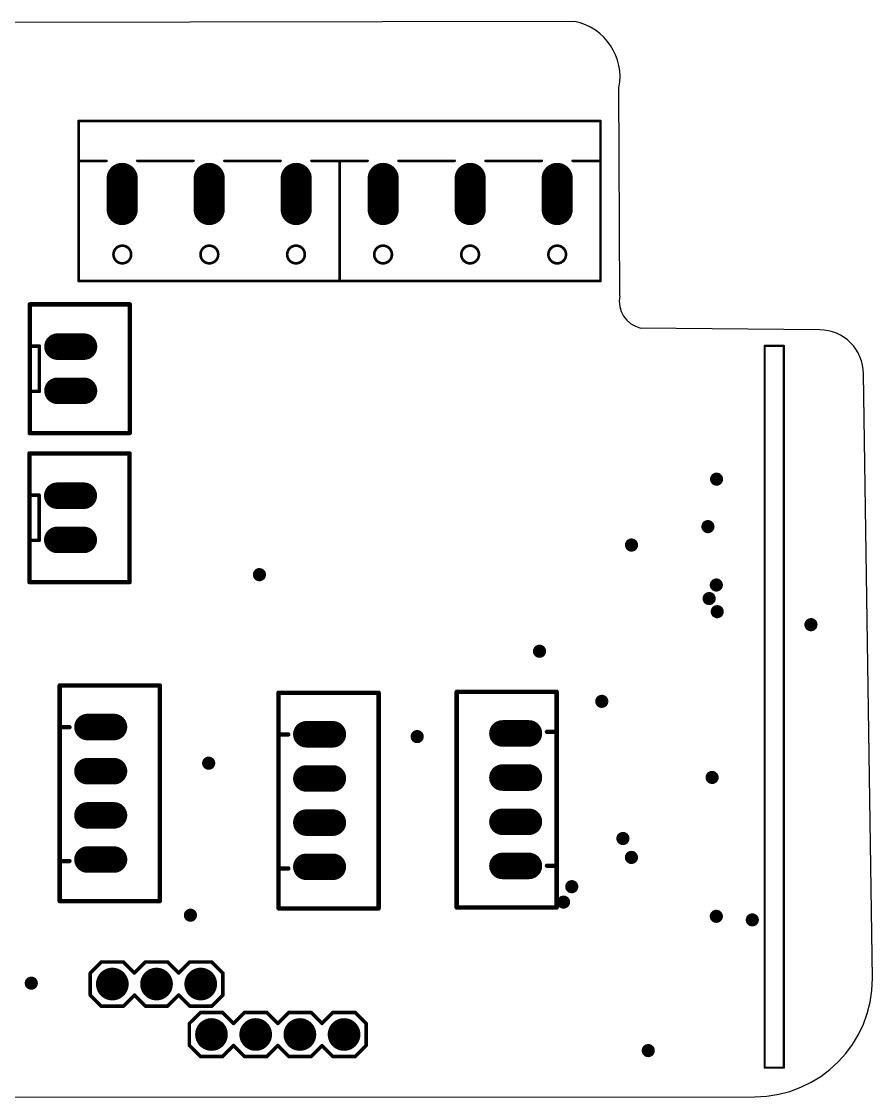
# Model space of a CAD drawing. Extents: x 6.5 to 95.1, y 5.4 to 67.2.
# Drawn here: x 46.2 to 95.1, y 5.4 to 67.2 of the extents above; entities that cross this region are included whole.
import ezdxf

# ---------------------------------------------------------------- set-up
doc = ezdxf.new("R2010")
doc.units = 0
for name, color, linetype in [('17', 110, 'CONTINUOUS'), ('18', 110, 'CONTINUOUS'), ('20', 31, 'CONTINUOUS'), ('21', 253, 'CONTINUOUS')]:
    doc.layers.add(name, color=color, linetype=linetype)

# ---------------------------------------------------------------- blocks, each defined once
blk = doc.blocks.new('ROUNDP')
at = {"const_width": 0.5}
blk.add_lwpolyline([(0, -0.25, 1), (0, 0.25, 1), (0, -0.25)], format="xyb", dxfattribs=at)
blk = doc.blocks.new('LONGP100')
at = {"const_width": 1}
blk.add_lwpolyline([(-0.5, 0), (0.5, 0)], dxfattribs=at)
at = {"const_width": 0.5}
for points in [[(-0.5, 0.25, 1), (-0.5, -0.25)], [(0.5, -0.25, 1), (0.5, 0.25)]]:
    blk.add_lwpolyline(points, format="xyb", dxfattribs=at)
blk = doc.blocks.new('ROUNDV')
at = {"const_width": 0.5}
blk.add_lwpolyline([(0, -0.25, 1), (0, 0.25, 1), (0, -0.25)], format="xyb", dxfattribs=at)

msp = doc.modelspace()

# ---------------------------------------------------------------- linework, layer by layer
at = {"layer": '20'}
for p, q in [((78.0308, 67.237), (9.1098, 67.1224)), ((80.628, 51.462), (80.5734, 63.4333)), ((92.101, 49.5126), (81.8162, 49.6134)), ((95.1431, 12.2227), (94.6222, 46.9783)), ((10.1237, 5.3711), (88.3877, 5.4086))]:
    msp.add_line(p, q, dxfattribs=at)
for centre, radius, start, end in [((77.398, 64.0623), 3.2371, 348.7951, 78.7282), ((82.1592, 51.14), 1.5647, 168.1234, 257.3364), ((92.0821, 46.9726), 2.5402, 0.1307, 89.5725), ((88.3527, 12.199), 6.7905, 270.2956, 0.1998)]:
    msp.add_arc(centre, radius, start, end, dxfattribs=at)
at = {"layer": '21'}
for points, const_width in [([(79.5127, 61.5122), (49.5157, 61.5122)], 0.1524), ([(49.5157, 59.2262), (49.5157, 61.5122)], 0.1524), ([(79.5127, 61.5122), (79.5127, 59.2262)], 0.1524), ([(49.5157, 52.3172), (49.5157, 59.2262)], 0.1524), ([(51.1157, 59.2262), (49.5157, 59.2262)], 0.1524), ([(56.1197, 59.2262), (52.8937, 59.2262)], 0.1524), ([(61.1237, 59.2262), (57.8977, 59.2262)], 0.1524), ([(64.5267, 59.2262), (62.9017, 59.2262)], 0.1524), ([(66.1267, 59.2262), (64.5267, 59.2262)], 0.1524), ([(64.5267, 59.2262), (64.5267, 52.3172)], 0.1524), ([(71.1307, 59.2262), (67.9047, 59.2262)], 0.1524), ([(76.1347, 59.2262), (72.9087, 59.2262)], 0.1524), ([(79.5127, 59.2262), (77.9127, 59.2262)], 0.1524), ([(79.5127, 59.2262), (79.5127, 52.3172)], 0.1524), ([(49.5157, 52.3172), (64.5267, 52.3172)], 0.1524), ([(64.5267, 52.3172), (79.5127, 52.3172)], 0.1524), ([(52.4596, 50.9736), (46.7096, 50.9736)], 0.254), ([(46.7096, 50.9736), (46.7096, 43.5736)], 0.254), ([(52.4596, 43.5736), (52.4596, 50.9736)], 0.254), ([(46.7671, 48.5736), (47.2671, 48.5736)], 0.2), ([(47.2671, 48.5736), (47.2671, 45.9736)], 0.2), ([(88.9493, 7.0858), (88.9493, 48.5858)], 0.127), ([(88.9493, 48.5858), (90.0493, 48.5858)], 0.127), ([(90.0493, 48.5858), (90.0493, 7.0858)], 0.127), ([(46.7671, 45.9736), (47.2671, 45.9736)], 0.2), ([(46.7096, 43.5736), (52.4596, 43.5736)], 0.254), ([(52.4473, 42.4019), (46.6973, 42.4019)], 0.254), ([(46.6973, 42.4019), (46.6973, 35.0019)], 0.254), ([(52.4473, 35.0019), (52.4473, 42.4019)], 0.254), ([(46.7548, 40.0019), (47.2548, 40.0019)], 0.2), ([(47.2548, 40.0019), (47.2548, 37.4019)], 0.2), ([(46.7548, 37.4019), (47.2548, 37.4019)], 0.2), ([(46.6973, 35.0019), (52.4473, 35.0019)], 0.254), ([(54.1827, 29.0611), (48.4327, 29.0611)], 0.254), ([(48.4327, 29.0611), (48.4327, 16.6611)], 0.254), ([(54.1827, 16.6611), (54.1827, 29.0611)], 0.254), ([(66.7613, 28.6442), (61.0113, 28.6442)], 0.254), ([(61.0113, 28.6442), (61.0113, 16.2442)], 0.254), ([(66.7613, 16.2442), (66.7613, 28.6442)], 0.254), ([(76.9942, 28.6944), (71.2442, 28.6944)], 0.254), ([(71.2442, 28.6944), (71.2442, 16.2944)], 0.254), ([(76.9942, 16.2944), (76.9942, 28.6944)], 0.254), ([(48.4902, 26.6611), (48.9902, 26.6611)], 0.254), ([(61.0688, 26.2442), (61.5688, 26.2442)], 0.254), ([(76.9367, 26.3944), (76.4367, 26.3944)], 0.254), ([(48.4902, 18.9611), (48.9902, 18.9611)], 0.254), ([(61.0688, 18.5442), (61.5688, 18.5442)], 0.254), ([(76.9367, 18.6944), (76.4367, 18.6944)], 0.254), ([(48.4327, 16.6611), (54.1827, 16.6611)], 0.254), ([(61.0113, 16.2442), (66.7613, 16.2442)], 0.254), ([(71.2442, 16.2944), (76.9942, 16.2944)], 0.254), ([(50.187, 12.5284), (50.822, 13.1634)], 0.2032), ([(50.822, 13.1634), (52.092, 13.1634)], 0.2032), ([(52.092, 13.1634), (52.727, 12.5284)], 0.2032), ([(52.727, 12.5284), (53.362, 13.1634)], 0.2032), ([(53.362, 13.1634), (54.632, 13.1634)], 0.2032), ([(54.632, 13.1634), (55.267, 12.5284)], 0.2032), ([(55.267, 12.5284), (55.902, 13.1634)], 0.2032), ([(55.902, 13.1634), (57.172, 13.1634)], 0.2032), ([(57.807, 12.5284), (57.172, 13.1634)], 0.2032), ([(50.187, 11.2584), (50.187, 12.5284)], 0.2032), ([(57.807, 11.2584), (57.807, 12.5284)], 0.2032), ([(50.822, 10.6234), (50.187, 11.2584)], 0.2032), ([(52.727, 11.2584), (52.092, 10.6234)], 0.2032), ([(53.362, 10.6234), (52.727, 11.2584)], 0.2032), ([(55.267, 11.2584), (54.632, 10.6234)], 0.2032), ([(55.902, 10.6234), (55.267, 11.2584)], 0.2032), ([(57.172, 10.6234), (57.807, 11.2584)], 0.2032), ([(52.092, 10.6234), (50.822, 10.6234)], 0.2032), ([(54.632, 10.6234), (53.362, 10.6234)], 0.2032), ([(57.172, 10.6234), (55.902, 10.6234)], 0.2032), ([(55.8853, 9.6277), (56.5203, 10.2627)], 0.2032), ([(56.5203, 10.2627), (57.7903, 10.2627)], 0.2032), ([(58.4253, 9.6277), (57.7903, 10.2627)], 0.2032), ([(58.4253, 9.6277), (59.0603, 10.2627)], 0.2032), ([(59.0603, 10.2627), (60.3303, 10.2627)], 0.2032), ([(60.3303, 10.2627), (60.9653, 9.6277)], 0.2032), ([(60.9653, 9.6277), (61.6003, 10.2627)], 0.2032), ([(61.6003, 10.2627), (62.8703, 10.2627)], 0.2032), ([(62.8703, 10.2627), (63.5053, 9.6277)], 0.2032), ([(63.5053, 9.6277), (64.1403, 10.2627)], 0.2032), ([(64.1403, 10.2627), (65.4103, 10.2627)], 0.2032), ([(66.0453, 9.6277), (65.4103, 10.2627)], 0.2032), ([(55.8853, 8.3577), (55.8853, 9.6277)], 0.2032), ([(66.0453, 8.3577), (66.0453, 9.6277)], 0.2032), ([(56.5203, 7.7227), (55.8853, 8.3577)], 0.2032), ([(57.7903, 7.7227), (58.4253, 8.3577)], 0.2032), ([(59.0603, 7.7227), (58.4253, 8.3577)], 0.2032), ([(60.9653, 8.3577), (60.3303, 7.7227)], 0.2032), ([(61.6003, 7.7227), (60.9653, 8.3577)], 0.2032), ([(63.5053, 8.3577), (62.8703, 7.7227)], 0.2032), ([(64.1403, 7.7227), (63.5053, 8.3577)], 0.2032), ([(65.4103, 7.7227), (66.0453, 8.3577)], 0.2032), ([(57.7903, 7.7227), (56.5203, 7.7227)], 0.2032), ([(60.3303, 7.7227), (59.0603, 7.7227)], 0.2032), ([(62.8703, 7.7227), (61.6003, 7.7227)], 0.2032), ([(65.4103, 7.7227), (64.1403, 7.7227)], 0.2032), ([(90.0493, 7.0858), (88.9493, 7.0858)], 0.127)]:
    msp.add_lwpolyline(points, dxfattribs=dict(at, const_width=const_width))
for points, const_width in [([(49.5157, 61.5503, 1), (49.5157, 61.4741)], 0.0762), ([(49.5538, 61.5122, 1), (49.4776, 61.5122)], 0.0762), ([(79.5508, 61.5122, 1), (79.4746, 61.5122)], 0.0762), ([(79.5127, 61.4741, 1), (79.5127, 61.5503)], 0.0762), ([(49.5538, 59.2262, 1), (49.4776, 59.2262)], 0.0762), ([(49.5157, 59.2643, 1), (49.5157, 59.1881)], 0.0762), ([(49.4776, 59.2262, 1), (49.5538, 59.2262)], 0.0762), ([(51.1157, 59.1881, 1), (51.1157, 59.2643)], 0.0762), ([(52.8937, 59.2643, 1), (52.8937, 59.1881)], 0.0762), ([(56.1197, 59.1881, 1), (56.1197, 59.2643)], 0.0762), ([(57.8977, 59.2643, 1), (57.8977, 59.1881)], 0.0762), ([(61.1237, 59.1881, 1), (61.1237, 59.2643)], 0.0762), ([(62.9017, 59.2643, 1), (62.9017, 59.1881)], 0.0762), ([(64.5267, 59.2643, 1), (64.5267, 59.1881)], 0.0762), ([(64.5648, 59.2262, 1), (64.4886, 59.2262)], 0.0762), ([(64.5267, 59.1881, 1), (64.5267, 59.2643)], 0.0762), ([(66.1267, 59.1881, 1), (66.1267, 59.2643)], 0.0762), ([(67.9047, 59.2643, 1), (67.9047, 59.1881)], 0.0762), ([(71.1307, 59.1881, 1), (71.1307, 59.2643)], 0.0762), ([(72.9087, 59.2643, 1), (72.9087, 59.1881)], 0.0762), ([(76.1347, 59.1881, 1), (76.1347, 59.2643)], 0.0762), ([(77.9127, 59.2643, 1), (77.9127, 59.1881)], 0.0762), ([(79.5508, 59.2262, 1), (79.4746, 59.2262)], 0.0762), ([(79.4746, 59.2262, 1), (79.5508, 59.2262)], 0.0762), ([(79.5127, 59.1881, 1), (79.5127, 59.2643)], 0.0762), ([(52.0301, 53.3334, 1), (52.0301, 54.3494, 1), (52.0301, 53.3334)], 0.1524), ([(57.0339, 53.3334, 1), (57.0339, 54.3494, 1), (57.0339, 53.3334)], 0.1524), ([(62.0123, 53.3334, 1), (62.0123, 54.3494, 1), (62.0123, 53.3334)], 0.1524), ([(67.0161, 53.3334, 1), (67.0161, 54.3494, 1), (67.0161, 53.3334)], 0.1524), ([(72.0199, 53.3334, 1), (72.0199, 54.3494, 1), (72.0199, 53.3334)], 0.1524), ([(77.0237, 53.3334, 1), (77.0237, 54.3494, 1), (77.0237, 53.3334)], 0.1524), ([(49.5157, 52.3553, 1), (49.5157, 52.2791)], 0.0762), ([(49.4776, 52.3172, 1), (49.5538, 52.3172)], 0.0762), ([(64.5267, 52.3553, 1), (64.5267, 52.2791)], 0.0762), ([(64.4886, 52.3172, 1), (64.5648, 52.3172)], 0.0762), ([(64.5267, 52.2791, 1), (64.5267, 52.3553)], 0.0762), ([(79.4746, 52.3172, 1), (79.5508, 52.3172)], 0.0762), ([(79.5127, 52.2791, 1), (79.5127, 52.3553)], 0.0762), ([(46.7096, 51.0371, 1), (46.7096, 50.9101)], 0.127), ([(46.7731, 50.9736, 1), (46.6461, 50.9736)], 0.127), ([(52.5231, 50.9736, 1), (52.3961, 50.9736)], 0.127), ([(52.4596, 50.9101, 1), (52.4596, 51.0371)], 0.127), ([(46.7671, 48.6236, 1), (46.7671, 48.5236)], 0.1), ([(47.3171, 48.5736, 1), (47.2171, 48.5736)], 0.1), ([(47.2671, 48.5236, 1), (47.2671, 48.6236)], 0.1), ([(88.9493, 48.6176, 1), (88.9493, 48.5541)], 0.0635), ([(88.981, 48.5858, 1), (88.9175, 48.5858)], 0.0635), ([(90.081, 48.5858, 1), (90.0175, 48.5858)], 0.0635), ([(90.0493, 48.5541, 1), (90.0493, 48.6176)], 0.0635), ([(46.7671, 46.0236, 1), (46.7671, 45.9236)], 0.1), ([(47.2171, 45.9736, 1), (47.3171, 45.9736)], 0.1), ([(47.2671, 45.9236, 1), (47.2671, 46.0236)], 0.1), ([(46.7096, 43.6371, 1), (46.7096, 43.5101)], 0.127), ([(46.6461, 43.5736, 1), (46.7731, 43.5736)], 0.127), ([(52.3961, 43.5736, 1), (52.5231, 43.5736)], 0.127), ([(52.4596, 43.5101, 1), (52.4596, 43.6371)], 0.127), ([(46.6973, 42.4654, 1), (46.6973, 42.3384)], 0.127), ([(46.7608, 42.4019, 1), (46.6338, 42.4019)], 0.127), ([(52.5108, 42.4019, 1), (52.3838, 42.4019)], 0.127), ([(52.4473, 42.3384, 1), (52.4473, 42.4654)], 0.127), ([(46.7548, 40.0519, 1), (46.7548, 39.9519)], 0.1), ([(47.3048, 40.0019, 1), (47.2048, 40.0019)], 0.1), ([(47.2548, 39.9519, 1), (47.2548, 40.0519)], 0.1), ([(46.7548, 37.4519, 1), (46.7548, 37.3519)], 0.1), ([(47.2048, 37.4019, 1), (47.3048, 37.4019)], 0.1), ([(47.2548, 37.3519, 1), (47.2548, 37.4519)], 0.1), ([(46.6973, 35.0654, 1), (46.6973, 34.9384)], 0.127), ([(46.6338, 35.0019, 1), (46.7608, 35.0019)], 0.127), ([(52.3838, 35.0019, 1), (52.5108, 35.0019)], 0.127), ([(52.4473, 34.9384, 1), (52.4473, 35.0654)], 0.127), ([(48.4327, 29.1246, 1), (48.4327, 28.9976)], 0.127), ([(48.4962, 29.0611, 1), (48.3692, 29.0611)], 0.127), ([(54.2462, 29.0611, 1), (54.1192, 29.0611)], 0.127), ([(54.1827, 28.9976, 1), (54.1827, 29.1246)], 0.127), ([(61.0113, 28.7077, 1), (61.0113, 28.5807)], 0.127), ([(61.0748, 28.6442, 1), (60.9478, 28.6442)], 0.127), ([(66.8248, 28.6442, 1), (66.6978, 28.6442)], 0.127), ([(66.7613, 28.5807, 1), (66.7613, 28.7077)], 0.127), ([(71.2442, 28.7579, 1), (71.2442, 28.6308)], 0.127), ([(71.3077, 28.6944, 1), (71.1807, 28.6944)], 0.127), ([(77.0577, 28.6944, 1), (76.9307, 28.6944)], 0.127), ([(76.9942, 28.6308, 1), (76.9942, 28.7579)], 0.127), ([(48.4902, 26.7246, 1), (48.4902, 26.5976)], 0.127), ([(48.9902, 26.5976, 1), (48.9902, 26.7246)], 0.127), ([(61.0688, 26.3077, 1), (61.0688, 26.1807)], 0.127), ([(61.5688, 26.1807, 1), (61.5688, 26.3077)], 0.127), ([(76.4367, 26.4579, 1), (76.4367, 26.3309)], 0.127), ([(76.9367, 26.3309, 1), (76.9367, 26.4579)], 0.127), ([(48.4902, 19.0246, 1), (48.4902, 18.8976)], 0.127), ([(48.9902, 18.8976, 1), (48.9902, 19.0246)], 0.127), ([(61.0688, 18.6077, 1), (61.0688, 18.4807)], 0.127), ([(61.5688, 18.4807, 1), (61.5688, 18.6077)], 0.127), ([(76.4367, 18.7579, 1), (76.4367, 18.6308)], 0.127), ([(76.9367, 18.6308, 1), (76.9367, 18.7579)], 0.127), ([(48.4327, 16.7246, 1), (48.4327, 16.5976)], 0.127), ([(48.3692, 16.6611, 1), (48.4962, 16.6611)], 0.127), ([(54.1192, 16.6611, 1), (54.2462, 16.6611)], 0.127), ([(54.1827, 16.5976, 1), (54.1827, 16.7246)], 0.127), ([(61.0113, 16.3077, 1), (61.0113, 16.1807)], 0.127), ([(60.9478, 16.2442, 1), (61.0748, 16.2442)], 0.127), ([(66.6978, 16.2442, 1), (66.8248, 16.2442)], 0.127), ([(66.7613, 16.1807, 1), (66.7613, 16.3077)], 0.127), ([(71.2442, 16.3579, 1), (71.2442, 16.2309)], 0.127), ([(71.1807, 16.2944, 1), (71.3077, 16.2944)], 0.127), ([(76.9307, 16.2944, 1), (77.0577, 16.2944)], 0.127), ([(76.9942, 16.2309, 1), (76.9942, 16.3579)], 0.127), ([(50.822, 13.2142, 1), (50.822, 13.1126)], 0.1016), ([(50.8579, 13.1275, 1), (50.7861, 13.1993)], 0.1016), ([(52.1279, 13.1993, 1), (52.0561, 13.1275)], 0.1016), ([(52.092, 13.1126, 1), (52.092, 13.2142)], 0.1016), ([(53.362, 13.2142, 1), (53.362, 13.1126)], 0.1016), ([(53.3979, 13.1275, 1), (53.3261, 13.1993)], 0.1016), ([(54.6679, 13.1993, 1), (54.5961, 13.1275)], 0.1016), ([(54.632, 13.1126, 1), (54.632, 13.2142)], 0.1016), ([(55.902, 13.2142, 1), (55.902, 13.1126)], 0.1016), ([(55.9379, 13.1275, 1), (55.8661, 13.1993)], 0.1016), ([(57.2079, 13.1993, 1), (57.1361, 13.1275)], 0.1016), ([(57.172, 13.1126, 1), (57.172, 13.2142)], 0.1016), ([(50.2378, 12.5284, 1), (50.1362, 12.5284)], 0.1016), ([(50.1511, 12.5643, 1), (50.2229, 12.4925)], 0.1016), ([(52.6911, 12.5643, 1), (52.7629, 12.4925)], 0.1016), ([(52.6911, 12.4925, 1), (52.7629, 12.5643)], 0.1016), ([(55.2311, 12.5643, 1), (55.3029, 12.4925)], 0.1016), ([(55.2311, 12.4925, 1), (55.3029, 12.5643)], 0.1016), ([(57.8578, 12.5284, 1), (57.7562, 12.5284)], 0.1016), ([(57.7711, 12.4925, 1), (57.8429, 12.5643)], 0.1016), ([(50.2229, 11.2943, 1), (50.1511, 11.2225)], 0.1016), ([(50.1362, 11.2584, 1), (50.2378, 11.2584)], 0.1016), ([(52.7629, 11.2943, 1), (52.6911, 11.2225)], 0.1016), ([(52.7629, 11.2225, 1), (52.6911, 11.2943)], 0.1016), ([(55.3029, 11.2943, 1), (55.2311, 11.2225)], 0.1016), ([(55.3029, 11.2225, 1), (55.2311, 11.2943)], 0.1016), ([(57.7562, 11.2584, 1), (57.8578, 11.2584)], 0.1016), ([(57.8429, 11.2225, 1), (57.7711, 11.2943)], 0.1016), ([(50.822, 10.6742, 1), (50.822, 10.5726)], 0.1016), ([(50.7861, 10.5875, 1), (50.8579, 10.6593)], 0.1016), ([(52.0561, 10.6593, 1), (52.1279, 10.5875)], 0.1016), ([(52.092, 10.5726, 1), (52.092, 10.6742)], 0.1016), ([(53.362, 10.6742, 1), (53.362, 10.5726)], 0.1016), ([(53.3261, 10.5875, 1), (53.3979, 10.6593)], 0.1016), ([(54.5961, 10.6593, 1), (54.6679, 10.5875)], 0.1016), ([(54.632, 10.5726, 1), (54.632, 10.6742)], 0.1016), ([(55.902, 10.6742, 1), (55.902, 10.5726)], 0.1016), ([(55.8661, 10.5875, 1), (55.9379, 10.6593)], 0.1016), ([(57.1361, 10.6593, 1), (57.2079, 10.5875)], 0.1016), ([(57.172, 10.5726, 1), (57.172, 10.6742)], 0.1016), ([(56.5203, 10.3135, 1), (56.5203, 10.2119)], 0.1016), ([(56.5562, 10.2268, 1), (56.4844, 10.2986)], 0.1016), ([(57.8262, 10.2986, 1), (57.7544, 10.2268)], 0.1016), ([(57.7903, 10.2119, 1), (57.7903, 10.3135)], 0.1016), ([(59.0603, 10.3135, 1), (59.0603, 10.2119)], 0.1016), ([(59.0962, 10.2268, 1), (59.0244, 10.2986)], 0.1016), ([(60.3662, 10.2986, 1), (60.2944, 10.2268)], 0.1016), ([(60.3303, 10.2119, 1), (60.3303, 10.3135)], 0.1016), ([(61.6003, 10.3135, 1), (61.6003, 10.2119)], 0.1016), ([(61.6362, 10.2268, 1), (61.5644, 10.2986)], 0.1016), ([(62.9062, 10.2986, 1), (62.8344, 10.2268)], 0.1016), ([(62.8703, 10.2119, 1), (62.8703, 10.3135)], 0.1016), ([(64.1403, 10.3135, 1), (64.1403, 10.2119)], 0.1016), ([(64.1762, 10.2268, 1), (64.1044, 10.2986)], 0.1016), ([(65.4462, 10.2986, 1), (65.3744, 10.2268)], 0.1016), ([(65.4103, 10.2119, 1), (65.4103, 10.3135)], 0.1016), ([(55.9361, 9.6277, 1), (55.8345, 9.6277)], 0.1016), ([(55.8494, 9.6636, 1), (55.9212, 9.5918)], 0.1016), ([(58.3894, 9.6636, 1), (58.4612, 9.5918)], 0.1016), ([(58.3894, 9.5918, 1), (58.4612, 9.6636)], 0.1016), ([(60.9294, 9.6636, 1), (61.0012, 9.5918)], 0.1016), ([(60.9294, 9.5918, 1), (61.0012, 9.6636)], 0.1016), ([(63.4694, 9.6636, 1), (63.5412, 9.5918)], 0.1016), ([(63.4694, 9.5918, 1), (63.5412, 9.6636)], 0.1016), ([(66.0961, 9.6277, 1), (65.9945, 9.6277)], 0.1016), ([(66.0094, 9.5918, 1), (66.0812, 9.6636)], 0.1016), ([(55.9212, 8.3936, 1), (55.8494, 8.3218)], 0.1016), ([(55.8345, 8.3577, 1), (55.9361, 8.3577)], 0.1016), ([(58.4612, 8.3936, 1), (58.3894, 8.3218)], 0.1016), ([(58.4612, 8.3218, 1), (58.3894, 8.3936)], 0.1016), ([(61.0012, 8.3936, 1), (60.9294, 8.3218)], 0.1016), ([(61.0012, 8.3218, 1), (60.9294, 8.3936)], 0.1016), ([(63.5412, 8.3936, 1), (63.4694, 8.3218)], 0.1016), ([(63.5412, 8.3218, 1), (63.4694, 8.3936)], 0.1016), ([(65.9945, 8.3577, 1), (66.0961, 8.3577)], 0.1016), ([(66.0812, 8.3218, 1), (66.0094, 8.3936)], 0.1016), ([(56.5203, 7.7735, 1), (56.5203, 7.6719)], 0.1016), ([(56.4844, 7.6868, 1), (56.5562, 7.7586)], 0.1016), ([(57.7544, 7.7586, 1), (57.8262, 7.6868)], 0.1016), ([(57.7903, 7.6719, 1), (57.7903, 7.7735)], 0.1016), ([(59.0603, 7.7735, 1), (59.0603, 7.6719)], 0.1016), ([(59.0244, 7.6868, 1), (59.0962, 7.7586)], 0.1016), ([(60.2944, 7.7586, 1), (60.3662, 7.6868)], 0.1016), ([(60.3303, 7.6719, 1), (60.3303, 7.7735)], 0.1016), ([(61.6003, 7.7735, 1), (61.6003, 7.6719)], 0.1016), ([(61.5644, 7.6868, 1), (61.6362, 7.7586)], 0.1016), ([(62.8344, 7.7586, 1), (62.9062, 7.6868)], 0.1016), ([(62.8703, 7.6719, 1), (62.8703, 7.7735)], 0.1016), ([(64.1403, 7.7735, 1), (64.1403, 7.6719)], 0.1016), ([(64.1044, 7.6868, 1), (64.1762, 7.7586)], 0.1016), ([(65.3744, 7.7586, 1), (65.4462, 7.6868)], 0.1016), ([(65.4103, 7.6719, 1), (65.4103, 7.7735)], 0.1016), ([(88.9493, 7.1176, 1), (88.9493, 7.0541)], 0.0635), ([(88.9175, 7.0858, 1), (88.981, 7.0858)], 0.0635), ([(90.0175, 7.0858, 1), (90.081, 7.0858)], 0.0635), ([(90.0493, 7.0541, 1), (90.0493, 7.1176)], 0.0635)]:
    msp.add_lwpolyline(points, format="xyb", dxfattribs=dict(at, const_width=const_width))

# ---------------------------------------------------------------- block references
at = {"layer": '17'}
for name, p, xscale, yscale, rotation in [('LONGP100', (52.0237, 57.3212), 1.7907, 1.7907, 270), ('LONGP100', (52.0237, 57.3212), 1.7907, 1.7907, 270), ('LONGP100', (57.0237, 57.3212), 1.7907, 1.7907, 270), ('LONGP100', (57.0237, 57.3212), 1.7907, 1.7907, 270), ('LONGP100', (62.0237, 57.3212), 1.7907, 1.7907, 270), ('LONGP100', (62.0237, 57.3212), 1.7907, 1.7907, 270), ('LONGP100', (67.0237, 57.3212), 1.7907, 1.7907, 270), ('LONGP100', (67.0237, 57.3212), 1.7907, 1.7907, 270), ('LONGP100', (72.0237, 57.3212), 1.7907, 1.7907, 270), ('LONGP100', (72.0237, 57.3212), 1.7907, 1.7907, 270), ('LONGP100', (77.0237, 57.3212), 1.7907, 1.7907, 270), ('LONGP100', (77.0237, 57.3212), 1.7907, 1.7907, 270), ('LONGP100', (74.6367, 26.3044), 1.524, 1.524, 180), ('LONGP100', (74.6367, 26.3044), 1.524, 1.524, 180), ('LONGP100', (74.6367, 23.7644), 1.524, 1.524, 180), ('LONGP100', (74.6367, 23.7644), 1.524, 1.524, 180), ('LONGP100', (74.6367, 21.2244), 1.524, 1.524, 180), ('LONGP100', (74.6367, 21.2244), 1.524, 1.524, 180), ('LONGP100', (74.6367, 18.6844), 1.524, 1.524, 180), ('LONGP100', (74.6367, 18.6844), 1.524, 1.524, 180), ('ROUNDP', (51.457, 11.8934), 1.8796, 1.8796, 270), ('ROUNDP', (51.457, 11.8934), 1.8796, 1.8796, 270), ('ROUNDP', (53.997, 11.8934), 1.8796, 1.8796, 270), ('ROUNDP', (53.997, 11.8934), 1.8796, 1.8796, 270), ('ROUNDP', (56.537, 11.8934), 1.8796, 1.8796, 270), ('ROUNDP', (56.537, 11.8934), 1.8796, 1.8796, 270), ('ROUNDP', (57.1553, 8.9927), 1.8796, 1.8796, 270), ('ROUNDP', (57.1553, 8.9927), 1.8796, 1.8796, 270), ('ROUNDP', (59.6953, 8.9927), 1.8796, 1.8796, 270), ('ROUNDP', (59.6953, 8.9927), 1.8796, 1.8796, 270), ('ROUNDP', (62.2353, 8.9927), 1.8796, 1.8796, 270), ('ROUNDP', (62.2353, 8.9927), 1.8796, 1.8796, 270), ('ROUNDP', (64.7753, 8.9927), 1.8796, 1.8796, 270), ('ROUNDP', (64.7753, 8.9927), 1.8796, 1.8796, 270)]:
    msp.add_blockref(name, p, dxfattribs=dict(at, xscale=xscale, yscale=yscale, rotation=rotation))
at = {"layer": '17', "xscale": 1.524, "yscale": 1.524}
for p in [(49.0671, 48.5436), (49.0671, 48.5436), (49.0671, 46.0036), (49.0671, 46.0036), (49.0548, 39.9719), (49.0548, 39.9719), (49.0548, 37.4319), (49.0548, 37.4319), (50.7902, 26.6711), (50.7902, 26.6711), (63.3688, 26.2542), (63.3688, 26.2542), (50.7902, 24.1311), (50.7902, 24.1311), (63.3688, 23.7142), (63.3688, 23.7142), (50.7902, 21.5911), (50.7902, 21.5911), (63.3688, 21.1742), (63.3688, 21.1742), (50.7902, 19.0511), (50.7902, 19.0511), (63.3688, 18.6342), (63.3688, 18.6342)]:
    msp.add_blockref('LONGP100', p, dxfattribs=at)
at = {"layer": '18', "xscale": 0.7564, "yscale": 0.7564}
for p in [(86.1821, 40.9233), (86.1821, 40.9233), (85.6871, 38.194), (85.6871, 38.194), (81.2951, 37.1358), (81.2951, 37.1358), (59.9108, 35.4319), (59.9108, 35.4319), (86.169, 34.838), (86.169, 34.838), (85.7564, 34.0584), (85.7564, 34.0584), (86.219, 33.305), (86.219, 33.305), (91.6068, 32.5571), (91.6068, 32.5571), (76.009, 31.028), (76.009, 31.028), (79.5862, 28.1481), (79.5862, 28.1481), (68.9766, 26.1224), (68.9766, 26.1224), (56.9936, 24.5914), (56.9936, 24.5914), (85.9257, 23.7736), (85.9257, 23.7736), (80.8016, 20.2613), (80.8016, 20.2613), (81.291, 19.1749), (81.291, 19.1749), (77.86, 17.492), (77.86, 17.492), (77.3891, 16.6058), (77.3891, 16.6058), (55.946, 15.851), (55.946, 15.851), (86.169, 15.788), (86.169, 15.788), (88.237, 15.5808), (88.237, 15.5808), (46.799, 11.9436), (46.799, 11.9436), (82.2574, 8.0664), (82.2574, 8.0664)]:
    msp.add_blockref('ROUNDV', p, dxfattribs=at)

doc.saveas('drawing.dxf')
